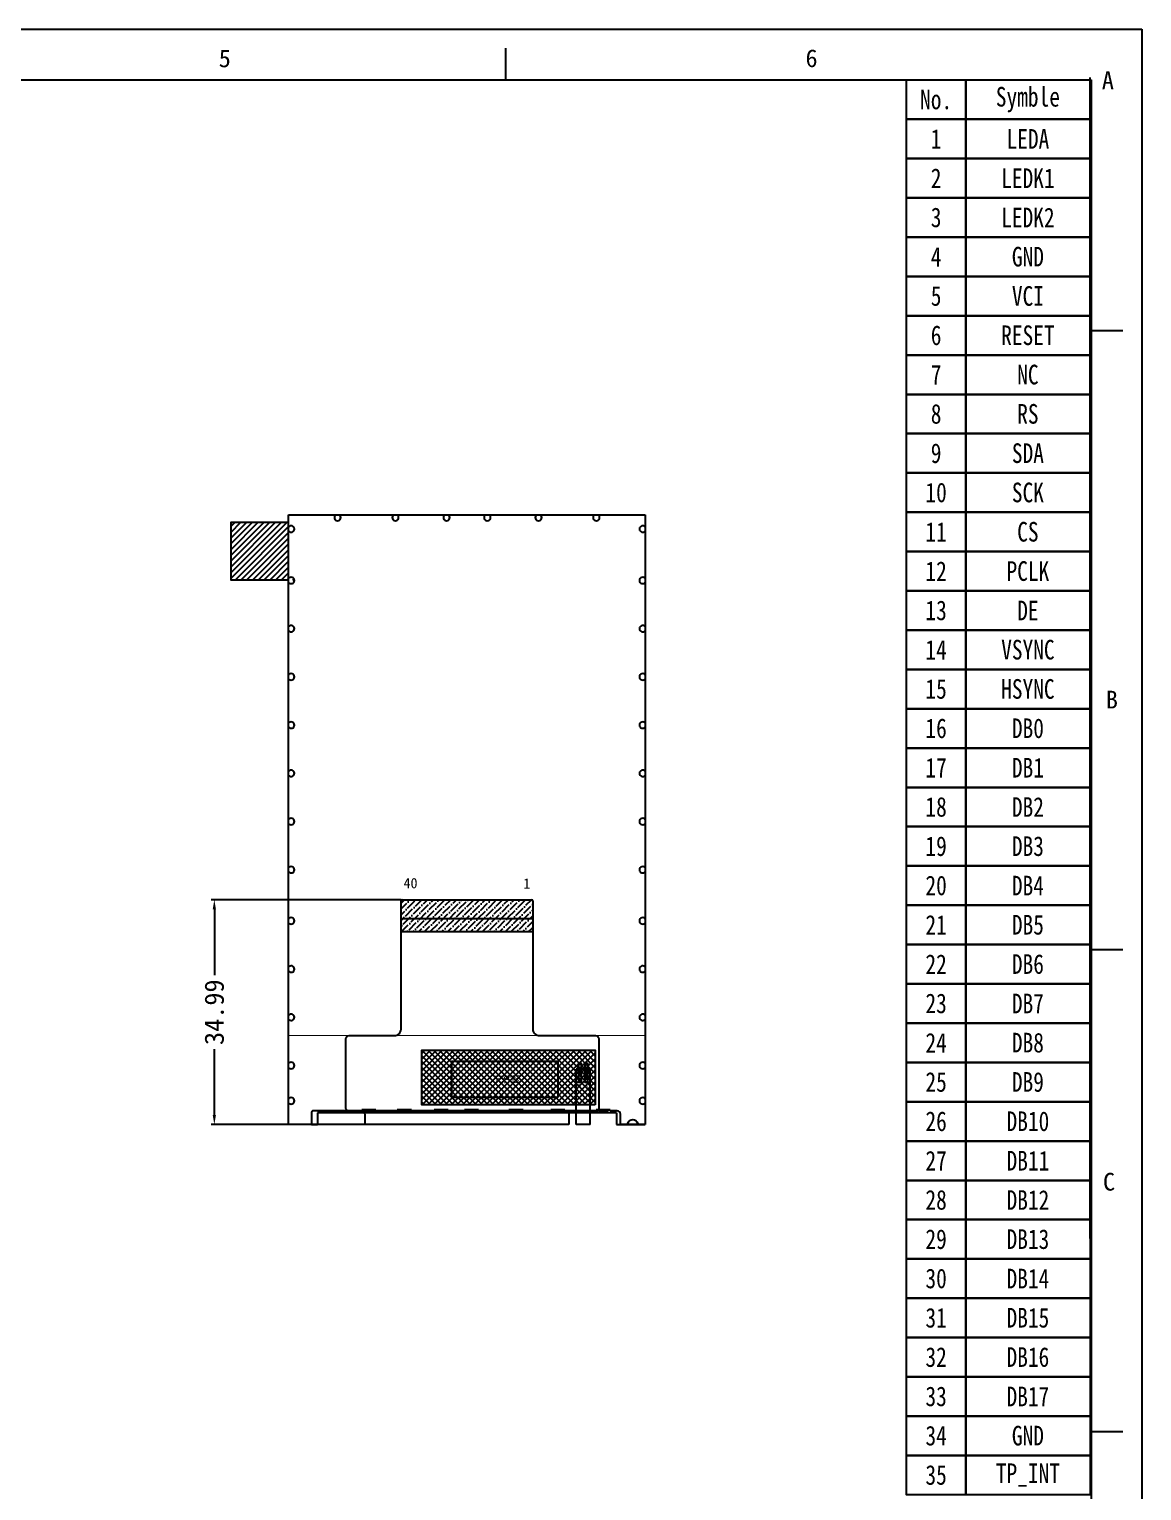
# Model space of a CAD drawing. Header units: millimetres. Extents: x 7349 to 7879, y -734 to -358.
# Drawn here: x 7705.9 to 7878.9, y -585.3 to -358 of the extents above; entities that cross this region are included whole.
import ezdxf

# ---------------------------------------------------------------- set-up
doc = ezdxf.new("R2010")
doc.units = ezdxf.units.MM
doc.header["$PDMODE"] = 35
doc.linetypes.add('CENTER', pattern=[50.8, 31.75, -6.35, 6.35, -6.35])
for name, color, linetype in [('', 7, 'Continuous'), ('1', 1, 'Continuous'), ('BL', 7, 'Continuous'), ('FPC', 42, 'Continuous'), ('标 注', 3, 'Continuous')]:
    doc.layers.add(name, color=color, linetype=linetype)
doc.styles.add('仿宋', font='', dxfattribs={"height": 2.5})
doc.styles.add('宋体', font='')
doc.styles.get('仿宋').set_extended_font_data('FangSong_GB2312')
doc.styles.get('宋体').set_extended_font_data('SimSun')
doc.dimstyles.new('无公差', dxfattribs={"dimtxt": 1.8, "dimasz": 1.5, "dimexe": 0.625, "dimexo": 0.625, "dimtad": 1, "dimzin": 9, "dimdsep": 46, "dimtxsty": 'Standard', "dimcen": 2.5, "dimclrd": 4, "dimclre": 4, "dimclrt": 4, "dimadec": 0, "dimazin": 2, "dimtp": 0.3, "dimtm": 0.3, "dimtfac": 1, "dimtmove": 0, "dimatfit": 3, "dimfxl": 0, "dimarcsym": 0})

# ---------------------------------------------------------------- blocks, each defined once
blk = doc.blocks.new('*D25')
at = {"layer": 'Defpoints', "color": 0}
for p in [(7734.65, -493.39), (7764.22, -493.39), (7763.97, -528.38)]:
    blk.add_point(p, dxfattribs=at)
at = {"layer": '标 注', "lineweight": -2}
for p, q in [((7763.72, -493.39), (7734.15, -493.39)), ((7734.65, -494.89), (7734.65, -505.14)), ((7734.65, -526.88), (7734.65, -516.63)), ((7763.47, -528.38), (7734.15, -528.38))]:
    blk.add_line(p, q, dxfattribs=at)
at = {"layer": '标 注'}
for points in [[(7734.4, -494.89), (7734.9, -494.89), (7734.65, -493.39)], [(7734.4, -526.88), (7734.9, -526.88), (7734.65, -528.38)]]:
    blk.add_solid(points, dxfattribs=at)
at = {"layer": '标 注', "insert": (7734.65, -510.89), "char_height": 3, "attachment_point": 5, "rotation": 90, "style": '宋体'}
blk.add_mtext('34.99', dxfattribs=at)

msp = doc.modelspace()

# ---------------------------------------------------------------- hatches: boundary and pattern name
at = {"layer": 'FPC'}
h = msp.add_hatch(dxfattribs=at)
h.set_pattern_fill('ANSI31', color=3, scale=0.2)
h.set_pattern_definition([(45, (861.1598, 53.2916), (-0.449012806, 0.449012806), [])])
edge = h.paths.add_edge_path()
edge.add_line((7746.198, -434.681), (7746.198, -443.445))
edge.add_arc((7746.608, -443.731), 0.5, 28.57355, 145.08479, ccw=False)
edge.add_line((7747.048, -443.492), (7747.048, -443.681))
edge.add_line((7747.048, -443.681), (7737.268, -443.681))
edge.add_line((7737.268, -443.681), (7737.268, -434.681))
edge.add_line((7737.268, -434.681), (7746.198, -434.681))
at = {"layer": '标 注'}
h = msp.add_hatch(dxfattribs=at)
h.set_pattern_fill('ANSI36', color=30, scale=0.2)
h.set_pattern_definition([(45, (240.15226, -23.24975), (0.336759605, 1.234785217), [1.5875, -0.3175, 0, -0.3175])])
h.paths.add_polyline_path([(7763.698, -498.391), (7784.198, -498.391), (7784.198, -493.591, 0.4142136), (7783.998, -493.391), (7763.898, -493.391, 0.4142136), (7763.698, -493.591)])
h = msp.add_hatch(dxfattribs=at)
h.set_pattern_fill('ANSI37', color=2, scale=0.2)
h.set_pattern_definition([(45, (-18.25734, -323.5147), (-0.449012806, 0.449012806), []), (135, (-18.25734, -323.5147), (-0.449012806, -0.449012806), [])])
h.paths.add_polyline_path([(7793.92, -525.31), (7793.92, -516.81), (7766.92, -516.81), (7766.92, -525.31)])

# ---------------------------------------------------------------- linework, layer by layer
at = {"layer": '', "linetype": 'Continuous'}
msp.add_line((7870.877, -546.068), (7870.877, -365.514), dxfattribs=at)
at = {"layer": ''}
for points in [[(7842.322, -365.887), (7851.552, -365.887), (7851.552, -371.999), (7842.322, -371.999)], [(7851.552, -365.887), (7870.877, -365.887), (7870.877, -371.999), (7851.552, -371.999)], [(7842.322, -371.999), (7851.552, -371.999), (7851.552, -378.112), (7842.322, -378.112)], [(7851.552, -371.999), (7870.877, -371.999), (7870.877, -378.112), (7851.552, -378.112)], [(7842.322, -378.112), (7851.552, -378.112), (7851.552, -384.225), (7842.322, -384.225)], [(7851.552, -378.112), (7870.877, -378.112), (7870.877, -384.225), (7851.552, -384.225)], [(7842.322, -384.225), (7851.552, -384.225), (7851.552, -390.338), (7842.322, -390.338)], [(7851.552, -384.225), (7870.877, -384.225), (7870.877, -390.338), (7851.552, -390.338)], [(7842.322, -390.338), (7851.552, -390.338), (7851.552, -396.451), (7842.322, -396.451)], [(7851.552, -390.338), (7870.877, -390.338), (7870.877, -396.451), (7851.552, -396.451)], [(7842.322, -396.451), (7851.552, -396.451), (7851.552, -402.563), (7842.322, -402.563)], [(7851.552, -396.451), (7870.877, -396.451), (7870.877, -402.563), (7851.552, -402.563)], [(7842.322, -402.563), (7851.552, -402.563), (7851.552, -408.676), (7842.322, -408.676)], [(7851.552, -402.563), (7870.877, -402.563), (7870.877, -408.676), (7851.552, -408.676)], [(7842.322, -408.676), (7851.552, -408.676), (7851.552, -414.789), (7842.322, -414.789)], [(7851.552, -408.676), (7870.877, -408.676), (7870.877, -414.789), (7851.552, -414.789)], [(7842.322, -414.789), (7851.552, -414.789), (7851.552, -420.902), (7842.322, -420.902)], [(7851.552, -414.789), (7870.877, -414.789), (7870.877, -420.902), (7851.552, -420.902)], [(7842.322, -420.902), (7851.552, -420.902), (7851.552, -427.015), (7842.322, -427.015)], [(7851.552, -420.902), (7870.877, -420.902), (7870.877, -427.015), (7851.552, -427.015)], [(7842.322, -427.015), (7851.552, -427.015), (7851.552, -433.128), (7842.322, -433.128)], [(7851.552, -427.015), (7870.877, -427.015), (7870.877, -433.128), (7851.552, -433.128)], [(7842.322, -433.128), (7851.552, -433.128), (7851.552, -439.24), (7842.322, -439.24)], [(7851.552, -433.128), (7870.877, -433.128), (7870.877, -439.24), (7851.552, -439.24)], [(7842.322, -439.24), (7851.552, -439.24), (7851.552, -445.353), (7842.322, -445.353)], [(7851.552, -439.24), (7870.877, -439.24), (7870.877, -445.353), (7851.552, -445.353)], [(7842.322, -445.353), (7851.552, -445.353), (7851.552, -451.466), (7842.322, -451.466)], [(7851.552, -445.353), (7870.877, -445.353), (7870.877, -451.466), (7851.552, -451.466)], [(7842.322, -451.466), (7851.552, -451.466), (7851.552, -457.579), (7842.322, -457.579)], [(7851.552, -451.466), (7870.877, -451.466), (7870.877, -457.579), (7851.552, -457.579)], [(7842.322, -457.579), (7851.552, -457.579), (7851.552, -463.692), (7842.322, -463.692)], [(7851.552, -457.579), (7870.877, -457.579), (7870.877, -463.692), (7851.552, -463.692)], [(7842.322, -463.692), (7851.552, -463.692), (7851.552, -469.804), (7842.322, -469.804)], [(7851.552, -463.692), (7870.877, -463.692), (7870.877, -469.804), (7851.552, -469.804)], [(7842.322, -469.804), (7851.552, -469.804), (7851.552, -475.917), (7842.322, -475.917)], [(7851.552, -469.804), (7870.877, -469.804), (7870.877, -475.917), (7851.552, -475.917)], [(7842.322, -475.917), (7851.552, -475.917), (7851.552, -482.03), (7842.322, -482.03)], [(7851.552, -475.917), (7870.877, -475.917), (7870.877, -482.03), (7851.552, -482.03)], [(7842.322, -482.03), (7851.552, -482.03), (7851.552, -488.143), (7842.322, -488.143)], [(7851.552, -482.03), (7870.877, -482.03), (7870.877, -488.143), (7851.552, -488.143)], [(7842.322, -488.143), (7851.552, -488.143), (7851.552, -494.256), (7842.322, -494.256)], [(7851.552, -488.143), (7870.877, -488.143), (7870.877, -494.256), (7851.552, -494.256)], [(7842.322, -494.256), (7851.552, -494.256), (7851.552, -500.368), (7842.322, -500.368)], [(7851.552, -494.256), (7870.877, -494.256), (7870.877, -500.368), (7851.552, -500.368)], [(7842.322, -500.368), (7851.552, -500.368), (7851.552, -506.481), (7842.322, -506.481)], [(7851.552, -500.368), (7870.877, -500.368), (7870.877, -506.481), (7851.552, -506.481)], [(7842.322, -506.481), (7851.552, -506.481), (7851.552, -512.594), (7842.322, -512.594)], [(7851.552, -506.481), (7870.877, -506.481), (7870.877, -512.594), (7851.552, -512.594)], [(7842.322, -512.594), (7851.552, -512.594), (7851.552, -518.707), (7842.322, -518.707)], [(7851.552, -512.594), (7870.877, -512.594), (7870.877, -518.707), (7851.552, -518.707)], [(7842.322, -518.707), (7851.552, -518.707), (7851.552, -524.82), (7842.322, -524.82)], [(7851.552, -518.707), (7870.877, -518.707), (7870.877, -524.82), (7851.552, -524.82)], [(7842.322, -524.82), (7851.552, -524.82), (7851.552, -530.932), (7842.322, -530.932)], [(7851.552, -524.82), (7870.877, -524.82), (7870.877, -530.932), (7851.552, -530.932)], [(7842.322, -530.932), (7851.552, -530.932), (7851.552, -537.045), (7842.322, -537.045)], [(7851.552, -530.932), (7870.877, -530.932), (7870.877, -537.045), (7851.552, -537.045)], [(7842.322, -537.045), (7851.552, -537.045), (7851.552, -543.158), (7842.322, -543.158)], [(7851.552, -537.045), (7870.877, -537.045), (7870.877, -543.158), (7851.552, -543.158)], [(7842.322, -543.158), (7851.552, -543.158), (7851.552, -549.271), (7842.322, -549.271)], [(7851.552, -543.158), (7870.877, -543.158), (7870.877, -549.271), (7851.552, -549.271)], [(7842.322, -549.271), (7851.552, -549.271), (7851.552, -555.384), (7842.322, -555.384)], [(7851.552, -549.271), (7870.877, -549.271), (7870.877, -555.384), (7851.552, -555.384)], [(7842.322, -555.384), (7851.552, -555.384), (7851.552, -561.496), (7842.322, -561.496)], [(7851.552, -555.384), (7870.877, -555.384), (7870.877, -561.496), (7851.552, -561.496)], [(7842.322, -561.496), (7851.552, -561.496), (7851.552, -567.609), (7842.322, -567.609)], [(7851.552, -561.496), (7870.877, -561.496), (7870.877, -567.609), (7851.552, -567.609)], [(7842.322, -567.609), (7851.552, -567.609), (7851.552, -573.722), (7842.322, -573.722)], [(7851.552, -567.609), (7870.877, -567.609), (7870.877, -573.722), (7851.552, -573.722)], [(7842.322, -573.722), (7851.552, -573.722), (7851.552, -579.835), (7842.322, -579.835)], [(7851.552, -573.722), (7870.877, -573.722), (7870.877, -579.835), (7851.552, -579.835)], [(7842.322, -579.835), (7851.552, -579.835), (7851.552, -585.948), (7842.322, -585.948)], [(7851.552, -579.835), (7870.877, -579.835), (7870.877, -585.948), (7851.552, -585.948)]]:
    msp.add_lwpolyline(points, close=True, dxfattribs=at)
at = {"color": 7, "linetype": 'Continuous'}
for p, q in [((7348.689, -357.994), (7878.93, -357.994)), ((7878.93, -357.994), (7878.93, -733.989))]:
    msp.add_line(p, q, dxfattribs=at)
at = {"linetype": 'Continuous'}
for p, q in [((7779.975, -365.887), (7779.975, -360.954)), ((7356.582, -365.887), (7871.037, -365.887)), ((7871.037, -365.887), (7871.037, -726.096)), ((7871.037, -404.851), (7875.97, -404.851)), ((7871.037, -501.153), (7875.97, -501.153)), ((7871.037, -576.134), (7875.97, -576.134))]:
    msp.add_line(p, q, dxfattribs=at)
for p, q in [((7797.196, -526.531), (7750.698, -526.531)), ((7797.196, -526.531), (7750.698, -526.531)), ((7797.196, -528.381), (7797.818, -528.381))]:
    msp.add_line(p, q)
at = {"color": 0}
msp.add_line((7749.739, -528.381), (7750.698, -528.381), dxfattribs=at)
at = {"layer": '1', "color": 7, "linetype": 'Continuous'}
for p, q in [((7750.698, -526.531), (7750.698, -528.181)), ((7797.196, -526.531), (7797.196, -528.181)), ((7797.196, -526.531), (7797.196, -528.381))]:
    msp.add_line(p, q, dxfattribs=at)
at = {"layer": '1', "color": 7, "linetype": 'CENTER'}
msp.add_line((7750.698, -526.531), (7750.698, -528.381), dxfattribs=at)
at = {"layer": 'BL', "color": 4}
for p, q in [((7746.198, -528.381), (7746.198, -433.531)), ((7746.198, -433.531), (7801.698, -433.531)), ((7801.698, -433.531), (7801.698, -528.381)), ((7749.739, -526.531), (7749.739, -528.381)), ((7757.58, -526.231), (7750.039, -526.231)), ((7759.78, -526.081), (7757.58, -526.081)), ((7757.58, -526.081), (7757.58, -526.231)), ((7757.93, -526.081), (7757.93, -526.231)), ((7759.43, -526.231), (7757.93, -526.231)), ((7759.43, -526.231), (7757.93, -526.231)), ((7759.43, -526.081), (7759.43, -526.231)), ((7759.78, -526.081), (7759.78, -526.231)), ((7763.101, -526.231), (7759.78, -526.231)), ((7765.301, -526.081), (7763.101, -526.081)), ((7763.101, -526.081), (7763.101, -526.231)), ((7763.451, -526.081), (7763.451, -526.231)), ((7764.951, -526.231), (7763.451, -526.231)), ((7764.951, -526.231), (7763.451, -526.231)), ((7764.951, -526.231), (7763.451, -526.231)), ((7764.951, -526.081), (7764.951, -526.231)), ((7765.301, -526.081), (7765.301, -526.231)), ((7768.832, -526.231), (7765.301, -526.231)), ((7771.032, -526.081), (7768.832, -526.081)), ((7768.832, -526.081), (7768.832, -526.231)), ((7769.182, -526.081), (7769.182, -526.231)), ((7770.682, -526.231), (7769.182, -526.231)), ((7770.682, -526.231), (7769.182, -526.231)), ((7770.682, -526.231), (7769.182, -526.231)), ((7770.682, -526.081), (7770.682, -526.231)), ((7771.032, -526.081), (7771.032, -526.231)), ((7773.566, -526.231), (7771.032, -526.231)), ((7775.766, -526.081), (7773.566, -526.081)), ((7773.566, -526.081), (7773.566, -526.231)), ((7773.916, -526.081), (7773.916, -526.231)), ((7775.416, -526.231), (7773.916, -526.231)), ((7775.416, -526.231), (7773.916, -526.231)), ((7775.416, -526.231), (7773.916, -526.231)), ((7775.416, -526.081), (7775.416, -526.231)), ((7775.766, -526.081), (7775.766, -526.231)), ((7780.476, -526.231), (7775.766, -526.231)), ((7782.676, -526.081), (7780.476, -526.081)), ((7780.476, -526.081), (7780.476, -526.231)), ((7780.826, -526.081), (7780.826, -526.231)), ((7782.326, -526.231), (7780.826, -526.231)), ((7782.326, -526.231), (7780.826, -526.231)), ((7782.326, -526.231), (7780.826, -526.231)), ((7782.326, -526.081), (7782.326, -526.231)), ((7782.676, -526.081), (7782.676, -526.231)), ((7786.973, -526.231), (7782.676, -526.231)), ((7789.173, -526.081), (7786.973, -526.081)), ((7786.973, -526.081), (7786.973, -526.231)), ((7787.323, -526.081), (7787.323, -526.231)), ((7788.823, -526.231), (7787.323, -526.231)), ((7788.823, -526.231), (7787.323, -526.231)), ((7788.823, -526.231), (7787.323, -526.231)), ((7788.823, -526.081), (7788.823, -526.231)), ((7789.173, -526.081), (7789.173, -526.231)), ((7794.047, -526.231), (7789.173, -526.231)), ((7796.247, -526.081), (7794.047, -526.081)), ((7794.047, -526.081), (7794.047, -526.231)), ((7794.397, -526.081), (7794.397, -526.231)), ((7795.897, -526.231), (7794.397, -526.231)), ((7795.897, -526.231), (7794.397, -526.231)), ((7795.897, -526.081), (7795.897, -526.231)), ((7796.247, -526.081), (7796.247, -526.231)), ((7797.318, -526.231), (7796.247, -526.231)), ((7797.818, -528.381), (7797.818, -526.731)), ((7749.739, -528.381), (7746.198, -528.381)), ((7801.698, -528.381), (7797.818, -528.381)), ((7797.818, -528.381), (7801.698, -528.381)), ((7800.509, -528.381), (7798.96, -528.381)), ((7798.96, -528.381), (7800.509, -528.381))]:
    msp.add_line(p, q, dxfattribs=at)
for centre, radius, start, end in [((7753.818, -433.941), 0.5, 124.91521, 55.08479), ((7762.818, -433.941), 0.5, 124.91521, 55.08479), ((7770.778, -433.941), 0.5, 124.91521, 55.08479), ((7777.118, -433.941), 0.5, 124.91521, 55.08479), ((7785.078, -433.941), 0.5, 124.91521, 55.08479), ((7794.078, -433.941), 0.5, 124.91521, 55.08479), ((7746.608, -435.731), 0.5, 214.91521, 145.08479), ((7801.288, -435.731), 0.5, 34.91521, 325.08479), ((7746.608, -443.731), 0.5, 214.91521, 145.08479), ((7801.288, -443.731), 0.5, 34.91521, 325.08479), ((7746.608, -451.231), 0.5, 214.91521, 145.08479), ((7801.288, -451.231), 0.5, 34.91521, 325.08479), ((7746.608, -458.731), 0.5, 214.91521, 145.08479), ((7801.288, -458.731), 0.5, 34.91521, 325.08479), ((7746.608, -466.231), 0.5, 214.91521, 145.08479), ((7801.288, -466.231), 0.5, 34.91521, 325.08479), ((7746.608, -473.731), 0.5, 214.91521, 145.08479), ((7801.288, -473.731), 0.5, 34.91521, 325.08479), ((7746.608, -481.231), 0.5, 214.91521, 145.08479), ((7801.288, -481.231), 0.5, 34.91521, 325.08479), ((7746.608, -488.731), 0.5, 214.91521, 145.08479), ((7801.288, -488.731), 0.5, 34.91521, 325.08479), ((7746.608, -496.681), 0.5, 214.91521, 145.08479), ((7801.288, -496.681), 0.5, 34.91521, 325.08479), ((7746.608, -504.181), 0.5, 214.91521, 145.08479), ((7801.288, -504.181), 0.5, 34.91521, 325.08479), ((7746.608, -511.681), 0.5, 214.91521, 145.08479), ((7801.288, -511.681), 0.5, 34.91521, 325.08479), ((7746.608, -519.181), 0.5, 214.91521, 145.08479), ((7801.288, -519.181), 0.5, 34.91521, 325.08479), ((7746.608, -524.681), 0.5, 214.91521, 145.08479), ((7801.288, -524.681), 0.5, 34.91521, 325.08479), ((7750.039, -526.531), 0.3, 90, 180), ((7797.318, -526.731), 0.5, 0, 90)]:
    msp.add_arc(centre, radius, start, end, dxfattribs=at)
at = {"layer": 'BL', "color": 4, "extrusion": (0, 0, -1)}
msp.add_arc((-7799.734, -528.381), 0.8, 14.47751, 165.52249, dxfattribs=at)
msp.add_arc((-7799.734, -528.381), 0.8, 14.47751, 165.52249, dxfattribs=at)
at = {"layer": 'BL', "color": 4}
for points in [[(7798.939, -528.339), (7798.938, -528.326), (7798.939, -528.31), (7798.94, -528.292)], [(7798.939, -528.339), (7798.938, -528.326), (7798.939, -528.31), (7798.94, -528.292)], [(7798.946, -528.371), (7798.943, -528.364), (7798.94, -528.353), (7798.939, -528.339)], [(7798.946, -528.371), (7798.943, -528.364), (7798.94, -528.353), (7798.939, -528.339)], [(7798.94, -528.292), (7798.941, -528.275), (7798.944, -528.255), (7798.948, -528.235)], [(7798.94, -528.292), (7798.941, -528.275), (7798.944, -528.255), (7798.948, -528.235)], [(7798.96, -528.381), (7798.954, -528.381), (7798.95, -528.378), (7798.946, -528.371)], [(7798.96, -528.381), (7798.954, -528.381), (7798.95, -528.378), (7798.946, -528.371)], [(7798.948, -528.235), (7798.951, -528.218), (7798.955, -528.199), (7798.96, -528.181)], [(7798.948, -528.235), (7798.951, -528.218), (7798.955, -528.199), (7798.96, -528.181)], [(7800.509, -528.181), (7800.514, -528.203), (7800.519, -528.225), (7800.523, -528.245)], [(7800.509, -528.181), (7800.514, -528.203), (7800.519, -528.225), (7800.523, -528.245)], [(7800.521, -528.374), (7800.518, -528.379), (7800.514, -528.381), (7800.509, -528.381)], [(7800.521, -528.374), (7800.518, -528.379), (7800.514, -528.381), (7800.509, -528.381)], [(7800.529, -528.347), (7800.527, -528.359), (7800.525, -528.368), (7800.521, -528.374)], [(7800.529, -528.347), (7800.527, -528.359), (7800.525, -528.368), (7800.521, -528.374)], [(7800.523, -528.245), (7800.526, -528.266), (7800.528, -528.286), (7800.529, -528.304)], [(7800.523, -528.245), (7800.526, -528.266), (7800.528, -528.286), (7800.529, -528.304)], [(7800.529, -528.304), (7800.53, -528.32), (7800.53, -528.336), (7800.529, -528.347)], [(7800.529, -528.304), (7800.53, -528.32), (7800.53, -528.336), (7800.529, -528.347)]]:
    msp.add_open_spline(points, degree=3, dxfattribs=at)
at = {"layer": 'FPC', "color": 30}
for p, q in [((7763.698, -498.391), (7763.698, -493.591)), ((7763.898, -493.391), (7783.998, -493.391)), ((7784.198, -493.591), (7784.198, -498.391)), ((7784.198, -496.391), (7763.698, -496.391)), ((7784.198, -498.391), (7763.698, -498.391)), ((7790.936, -528.381), (7790.936, -519.729)), ((7793.126, -519.729), (7790.936, -519.729)), ((7791.356, -519.908), (7791.356, -520.501)), ((7791.706, -520.501), (7791.706, -519.908)), ((7792.356, -520.001), (7792.356, -519.908)), ((7792.356, -520.358), (7792.356, -521.229)), ((7792.706, -520.001), (7792.706, -519.908)), ((7792.706, -521.229), (7792.706, -520.358)), ((7793.126, -528.381), (7793.126, -519.729)), ((7791.356, -521.229), (7791.356, -520.858)), ((7791.706, -521.229), (7791.356, -521.229)), ((7791.706, -520.858), (7791.706, -521.229)), ((7792.706, -521.229), (7792.356, -521.229)), ((7790.283, -526.331), (7758.113, -526.331)), ((7790.936, -528.381), (7790.936, -526.331)), ((7793.126, -528.381), (7793.126, -526.331)), ((7789.783, -528.381), (7758.113, -528.381)), ((7793.126, -528.381), (7790.936, -528.381))]:
    msp.add_line(p, q, dxfattribs=at)
at = {"layer": 'FPC', "color": 0}
msp.add_lwpolyline([(7746.198, -443.681), (7737.268, -443.681), (7737.268, -434.681), (7746.198, -434.681)], dxfattribs=at)
at = {"layer": 'FPC', "color": 30}
for points in [[(7759.613, -514.531), (7762.698, -514.531, 0.4142136), (7763.698, -513.531), (7763.725, -498.391)], [(7784.198, -498.391), (7784.198, -513.531, 0.4142136), (7785.198, -514.531), (7793.954, -514.531, -0.4142136), (7794.454, -515.031), (7794.454, -525.831, -0.4142136), (7793.954, -526.331), (7790.283, -526.331, 0.4142136), (7789.783, -526.831), (7789.783, -528.381)], [(7758.113, -528.381), (7758.113, -526.831, 0.4142136), (7757.613, -526.331), (7755.613, -526.331, -0.4142136), (7755.113, -525.831), (7755.113, -515.031, -0.4142136), (7755.613, -514.531), (7760.713, -514.531)]]:
    msp.add_lwpolyline(points, format="xyb", dxfattribs=at)
at = {"layer": 'FPC', "color": 3}
for points in [[(7791.706, -521.829), (7791.356, -521.829), (7791.356, -518.829), (7791.706, -518.829)], [(7792.706, -521.829), (7792.356, -521.829), (7792.356, -518.829), (7792.706, -518.829)]]:
    msp.add_lwpolyline(points, close=True, dxfattribs=at)
at = {"layer": 'FPC', "color": 30}
for centre in [(7791.531, -520.679), (7792.531, -520.179)]:
    msp.add_circle(centre, 0.125, dxfattribs=at)
for centre, radius, start, end in [((7763.898, -493.591), 0.2, 90, 180), ((7783.998, -493.591), 0.2, 360, 90), ((7791.531, -519.729), 0.25, 180, 225.573), ((7791.531, -520.679), 0.25, 134.427, 225.573), ((7791.531, -519.729), 0.125, 180, 0), ((7791.531, -519.729), 0.25, 314.427, 0), ((7791.531, -520.679), 0.25, 314.427, 45.573), ((7792.531, -519.729), 0.25, 180, 225.573), ((7792.531, -520.179), 0.25, 134.427, 225.573), ((7792.531, -519.729), 0.125, 180, 0), ((7792.531, -519.729), 0.25, 314.427, 0), ((7792.531, -520.179), 0.25, 314.427, 45.573)]:
    msp.add_arc(centre, radius, start, end, dxfattribs=at)
at = {"layer": '标 注', "color": 7}
for points, const_width in [([(7784.198, -496.391), (7763.698, -496.391)], 0.2), ([(7746.198, -514.531), (7801.698, -514.531)], 0.15)]:
    msp.add_lwpolyline(points, dxfattribs=dict(at, const_width=const_width))
at = {"layer": '标 注', "color": 4}
msp.add_lwpolyline([(7793.92, -525.31), (7766.92, -525.31), (7766.92, -516.81), (7793.92, -516.81)], close=True, dxfattribs=at)
at = {"layer": '标 注', "color": 2}
msp.add_lwpolyline([(7793.92, -525.31), (7766.92, -525.31), (7766.92, -516.81), (7793.92, -516.81)], close=True, dxfattribs=at)
at = {"layer": '标 注', "color": 7}
msp.add_lwpolyline([(7788.088, -524.155), (7771.613, -524.155), (7771.613, -518.499), (7788.088, -518.499)], close=True, dxfattribs=at)

# ---------------------------------------------------------------- texts
at = {"layer": '', "linetype": 'ByBlock', "lineweight": 0, "attachment_point": 5, "style": '宋体'}
for s, insert, char_height, width in [('{\\W0.8;No.}', (7846.937, -368.943), 3.05429, 9.22957), ('{\\W0.8;Symble}', (7861.214, -368.943), 3.05429, 19.32529), ('{\\W0.8;1}', (7846.937, -375.056), 3.0543, 9.22957), ('{\\W0.8;LEDA}', (7861.214, -375.056), 3.05429, 19.32529), ('{\\W0.8;LEDK1}', (7861.214, -381.169), 3.05429, 19.32529), ('{\\W0.8;2}', (7846.937, -381.169), 3.0543, 9.22957), ('{\\W0.8;3}', (7846.937, -387.281), 3.0543, 9.22957), ('{\\W0.8;LEDK2}', (7861.214, -387.281), 3.05429, 19.32529), ('{\\W0.8;4}', (7846.937, -393.394), 3.0543, 9.22957), ('{\\W0.8;GND}', (7861.214, -393.394), 3.05429, 19.32529), ('{\\W0.8;5}', (7846.937, -399.507), 3.0543, 9.22957), ('{\\W0.8;VCI}', (7861.214, -399.507), 3.05429, 19.32529), ('{\\W0.8;6}', (7846.937, -405.62), 3.0543, 9.22957), ('{\\W0.8;RESET}', (7861.214, -405.62), 3.05429, 19.32529), ('{\\W0.8;7}', (7846.937, -411.733), 3.0543, 9.22957), ('{\\W0.8;NC}', (7861.214, -411.733), 3.0543, 19.32529), ('{\\W0.8;8}', (7846.937, -417.845), 3.0543, 9.22957), ('{\\W0.8;9}', (7846.937, -423.958), 3.0543, 9.22957), ('{\\W0.8;SDA}', (7861.214, -423.958), 3.05429, 19.32529), ('{\\W0.8;10}', (7846.937, -430.071), 3.0543, 9.22957), ('{\\W0.8;SCK}', (7861.214, -430.071), 3.05429, 19.32529), ('{\\W0.8;11}', (7846.937, -436.184), 3.0543, 9.22957), ('{\\W0.8;CS}', (7861.214, -436.184), 3.0543, 19.32529), ('{\\W0.8;12}', (7846.937, -442.297), 3.0543, 9.22957), ('{\\W0.8;PCLK}', (7861.214, -442.297), 3.05429, 19.32529), ('{\\W0.8;13}', (7846.937, -448.41), 3.0543, 9.22957), ('{\\W0.8;DE}', (7861.214, -448.41), 3.0543, 19.32529), ('{\\W0.8;14}', (7846.937, -454.522), 3.0543, 9.22957), ('{\\W0.8;VSYNC}', (7861.214, -454.522), 3.05429, 19.32529), ('{\\W0.8;15}', (7846.937, -460.635), 3.0543, 9.22957), ('{\\W0.8;HSYNC}', (7861.214, -460.635), 3.05429, 19.32529), ('{\\W0.8;16}', (7846.937, -466.748), 3.0543, 9.22957), ('{\\W0.8;DB0}', (7861.214, -466.748), 3.05429, 19.32529), ('{\\W0.8;17}', (7846.937, -472.861), 3.0543, 9.22957), ('{\\W0.8;DB1}', (7861.214, -472.861), 3.05429, 19.32529), ('{\\W0.8;18}', (7846.937, -478.974), 3.0543, 9.22957), ('{\\W0.8;DB2}', (7861.214, -478.974), 3.05429, 19.32529), ('{\\W0.8;19}', (7846.937, -485.086), 3.0543, 9.22957), ('{\\W0.8;DB3}', (7861.214, -485.086), 3.05429, 19.32529), ('{\\W0.8;20}', (7846.937, -491.199), 3.0543, 9.22957), ('{\\W0.8;DB4}', (7861.214, -491.199), 3.05429, 19.32529), ('{\\W0.8;21}', (7846.937, -497.312), 3.0543, 9.22957), ('{\\W0.8;DB5}', (7861.214, -497.312), 3.05429, 19.32529), ('{\\W0.8;22}', (7846.937, -503.425), 3.0543, 9.22957), ('{\\W0.8;DB6}', (7861.214, -503.425), 3.05429, 19.32529), ('{\\W0.8;23}', (7846.937, -509.538), 3.0543, 9.22957), ('{\\W0.8;DB7}', (7861.214, -509.538), 3.05429, 19.32529), ('{\\W0.8;24}', (7846.937, -515.65), 3.0543, 9.22957), ('{\\W0.8;DB8}', (7861.214, -515.65), 3.05429, 19.32529), ('{\\W0.8;25}', (7846.937, -521.763), 3.0543, 9.22957), ('{\\W0.8;DB9}', (7861.214, -521.763), 3.05429, 19.32529), ('{\\W0.8;26}', (7846.937, -527.876), 3.0543, 9.22957), ('{\\W0.8;DB10}', (7861.214, -527.876), 3.05429, 19.32529), ('{\\W0.8;27}', (7846.937, -533.989), 3.0543, 9.22957), ('{\\W0.8;DB11}', (7861.214, -533.989), 3.05429, 19.32529), ('{\\W0.8;28}', (7846.937, -540.102), 3.0543, 9.22957), ('{\\W0.8;DB12}', (7861.214, -540.102), 3.05429, 19.32529), ('{\\W0.8;29}', (7846.937, -546.214), 3.0543, 9.22957), ('{\\W0.8;DB13}', (7861.214, -546.214), 3.05429, 19.32529), ('{\\W0.8;30}', (7846.937, -552.327), 3.0543, 9.22957), ('{\\W0.8;DB14}', (7861.214, -552.327), 3.05429, 19.32529), ('{\\W0.8;31}', (7846.937, -558.44), 3.0543, 9.22957), ('{\\W0.8;DB15}', (7861.214, -558.44), 3.05429, 19.32529), ('{\\W0.8;32}', (7846.937, -564.553), 3.0543, 9.22957), ('{\\W0.8;DB16}', (7861.214, -564.553), 3.05429, 19.32529), ('{\\W0.8;33}', (7846.937, -570.666), 3.0543, 9.22957), ('{\\W0.8;DB17}', (7861.214, -570.666), 3.05429, 19.32529), ('{\\W0.8;34}', (7846.937, -576.778), 3.0543, 9.22957), ('{\\W0.8;GND}', (7861.214, -576.778), 3.05429, 19.32529), ('{\\W0.8;35}', (7846.937, -582.891), 3.0543, 9.22957), ('{\\W0.8;TP_INT}', (7861.214, -582.891), 3.05429, 19.32529)]:
    msp.add_mtext(s, dxfattribs=dict(at, insert=insert, char_height=char_height, width=width))
at = {"layer": '', "color": 1, "linetype": 'ByBlock', "lineweight": 0, "insert": (7861.214, -417.845), "char_height": 3.0543, "width": 19.32529, "attachment_point": 5, "style": '宋体'}
msp.add_mtext('{\\W0.8;RS}', dxfattribs=at)
at = {"color": 4, "linetype": 'Continuous', "style": '宋体'}
for s, p in [('5', (7735.336, -363.905)), ('6', (7826.618, -363.889)), ('A', (7872.718, -367.321)), ('B', (7873.339, -463.647)), ('C', (7872.892, -538.641))]:
    msp.add_text(s, height=2.762, dxfattribs=at).set_placement(p)
for s, p in [('40', (7764.081, -491.613)), ('1', (7782.723, -491.673))]:
    msp.add_text(s, height=1.6).set_placement(p)
at = {"layer": 'FPC', "color": 0, "insert": (7782.339, -521.944), "char_height": 1, "width": 8.38209, "attachment_point": 9}
msp.add_mtext('{\\fSimSun|b0|i0|c134|p2;\\C1;元件区}', dxfattribs=at)
at = {"layer": 'FPC', "color": 30, "char_height": 0.6, "width": 7.04618, "attachment_point": 9, "style": '仿宋'}
for s, insert in [('{\\fSimSun|b0|i0|c134|p2;K }', (7791.755, -522.646)), ('{\\fSimSun|b0|i0|c134|p2;A }', (7792.763, -522.626))]:
    msp.add_mtext(s, dxfattribs=dict(at, insert=insert))

# ---------------------------------------------------------------- dimensions: what is measured, and where the dimension line sits
at = {"layer": '标 注', "color": 7}
dim = msp.add_linear_dim(base=(7734.645, -493.391), p1=(7763.965, -528.381), p2=(7764.22, -493.391), angle=90, dimstyle='无公差', override={"dimtxt": 3, "dimexe": 0.5, "dimexo": 0.5, "dimtad": 0, "dimtxsty": '宋体', "dimcen": 0.3, "dimclrd": 256, "dimclre": 256, "dimclrt": 256}, dxfattribs=at)
dim.commit()
dim.dimension.update_dxf_attribs({"geometry": '*D25', "text_midpoint": (7734.645, -510.886)})

doc.saveas('drawing.dxf')
